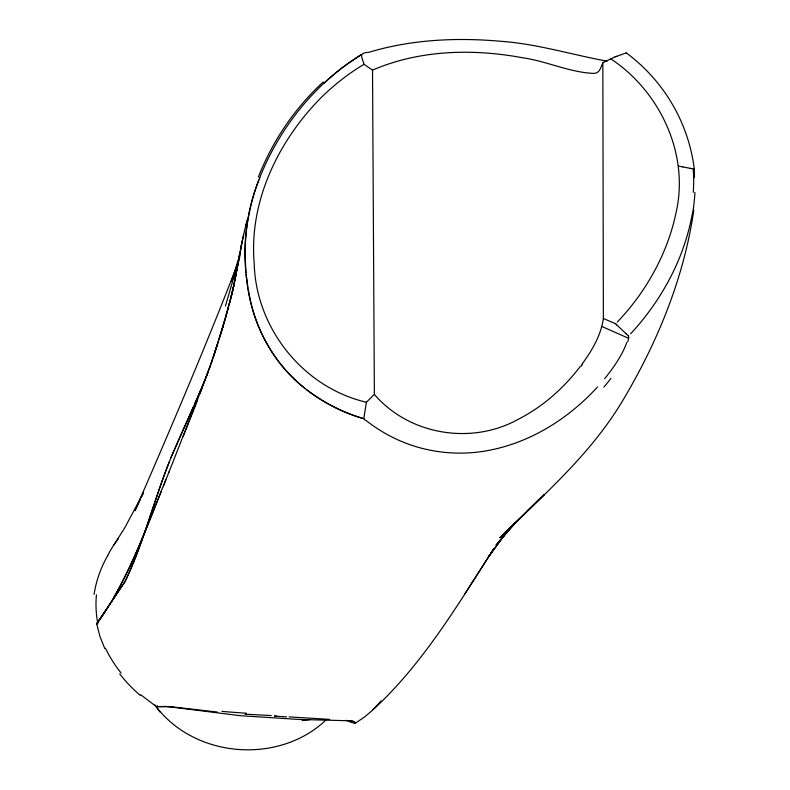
<?xml version="1.0" encoding="UTF-8"?>
<svg xmlns="http://www.w3.org/2000/svg" width="790" height="790" viewBox="0 0 790 790"><rect width="100%" height="100%" fill="white"/><g stroke="black" fill="none" stroke-linecap="round" stroke-linejoin="round"><path stroke-width="1.19" d="M245.088 253.699C245.206 228.557 249.828 203.425 258.824 179.942M694.45 172.309L694.094 177.701L694.292 169.109A177.819 173.316 -8.3 0 0 626.174 52.782M259.88 177.691C247.29 207.612 242.886 240.436 245.878 272.678M607.046 61.186C571.822 54.698 537.299 43.944 501.393 41.337C457.064 37.337 411.62 39.411 368.812 52.308C357.534 52.871 362.472 57.749 363.953 64.276L372.525 70.112L374.371 394.388L366.402 402.248C365.592 406.929 364.862 411.61 364.18 416.31C363.716 418.157 363.716 419.786 366.076 420.527C374.934 427.479 384.552 433.473 394.704 438.351C424.813 452.917 459.77 456.778 492.407 449.648C533.102 440.988 569.639 417.505 597.487 386.991M238.155 263.149L238.768 259.624M238.027 263.801L236.743 270.97M240.022 252.543L234.018 284.736M693.778 210.209C684.061 277.349 657.823 341.596 623.28 399.631C591.572 453.411 543.895 494.629 499.764 537.793L543.994 494.708L507.861 530.574L515.366 522.763L496.13 544.962L515.366 522.763M233.712 286.099L238.511 260.799M237.839 264.62L239.864 253.225M239.281 256.602L241.345 245.404M692.247 214.021C684.17 258.923 661.497 300.486 630.618 333.805M239.192 256.997L243.646 234.472M240.555 249.522L241.296 245.69M241.266 245.809L242.066 241.799M234.808 280.509L236.398 272.441L233.02 288.893M241.997 242.096L242.826 238.175M614.877 56.989L602.839 62.706L603.372 318.518C600.953 335.474 591.967 350.592 581.983 364.18M242.777 238.373L244.544 230.68M232.981 289.061L233.929 284.765M628.731 335.819L628.08 338.071L601.684 326.408M233.682 286.207L231.855 293.91M233.88 285.378L230.65 298.837M230.641 298.887L232.862 289.752M232.645 290.651L226.463 314.548L213.596 356.497M244.495 230.887L245.512 226.849M229.337 303.982L231.668 294.65M245.443 227.086L245.631 226.365M245.572 226.631L245.759 225.9M245.69 226.167L245.878 225.436M245.591 226.533L246.085 224.706M230.295 299.993L225.397 317.985M245.818 225.703L246.006 224.972M245.937 225.239L246.134 224.498M348.686 721.063C354.661 724.963 358.384 721.932 350.01 720.579M246.065 224.775L246.263 224.034M246.194 224.301L246.391 223.56M246.312 223.837L246.648 222.622M228.557 306.56L223.343 325.085M246.569 222.908L246.776 222.158M246.826 221.97L247.033 221.22M246.697 222.434L246.905 221.684M247.092 221.032L247.556 219.334M246.964 221.506L247.161 220.746M225.427 306.046L239.844 256.523M224.913 319.96L219.511 337.932M221.644 330.892L223.323 325.352L219.897 336.491M354.75 723.531L353.999 721.586L349.733 720.766L299.282 719.473L239.982 715.671L167.164 706.517M240.595 252.681L231.431 281.526L238.313 262.487M217.694 343.818L211.661 362.205M219.867 336.579L214.337 353.565M216.213 347.916L212.392 359.312M626.845 342.386C621.967 355.826 613.524 367.617 604.656 378.687M212.362 359.351L204.195 382.301M209.814 367.469L211.73 362.018M209.775 367.548L205.509 378.657M168.853 472.42L204.195 382.35M199.91 393.785L202.072 388.028M169.267 461.962C153.853 501.275 143.464 543.204 125.304 581.065M238.195 262.537C205.874 346.089 170.709 428.545 134.991 510.686L140.235 499.606M197.668 399.701L183.142 436.603M206.23 376.879L207.958 372.465M259.525 178.145C279.502 127.842 314.953 83.256 361.168 54.708L345.763 65.135M165.811 479.885C145.636 529.073 128.247 580.443 96.706 623.853L99.915 636.365L104.754 648.491M161.17 491.706C146.565 527.562 133.056 564.119 113.632 597.744M163.441 485.998L168.942 472.055M206.15 377.107L195.298 402.584M204.817 380.326L202.023 387.021M602.839 62.706C600.825 66.992 599.906 73.381 593.843 73.421C569.363 72.384 546.552 61.097 522.328 57.719C472.608 48.476 419.46 49.869 372.525 70.112M170.788 457.874L193.323 407.067M201.312 388.71L197.619 397.281M177.029 443.822C156.4 488.447 145.933 537.802 124.948 581.687M194.508 404.381L197.085 398.535M195.13 402.999L176.98 443.773M141.282 497.384L143.375 492.95L124.553 528.184L113.651 545.268M125.274 581.173L96.706 623.853L124.929 581.717M373.334 709.489C422.956 663.709 457.499 605.259 493.641 548.981M464.846 593.813L493.592 549.07M106.038 610.058L96.706 623.853M506.973 531.621L488.822 556.407L507.565 530.791M580.403 366.284C563.823 388.018 542.888 406.722 518.457 419.184C471.936 445.224 409.309 435.172 374.371 394.388M617.237 322.123C645.874 292.211 667.501 253.718 676.033 212.757C689.631 154.169 659.877 91.057 610.433 58.608M603.372 318.518L615.657 323.752M526.663 511.505L543.994 494.708M372.811 709.993L364.466 717.063L355.411 723.136M324.068 83.098L333.262 74.971M334.437 73.993L342.159 67.841M157.546 705.776L156.499 706.645L140.739 694.795M325.737 720.253C278.1 765.155 193.53 758.015 154.88 704.957M342.751 67.387L345.161 65.58M355.174 723.265L355.125 723.285A1.491 0.78 -12.3 0 0 354.72 723.521M615.045 56.92L616.862 56.268M616.881 56.258L621.444 54.619M621.602 54.559L626.006 52.989M166.591 706.418L156.499 706.645L171.094 706.764L217.299 712.047M329.697 719.384L289.16 716.895M274.426 716.017L276.549 716.135M244.91 714.269L247.063 714.407M689.887 168.27L683.054 166.967M690.035 168.3L694.292 169.109M682.876 166.937L678.333 166.068M366.402 402.248C303.014 387.495 255.841 328.048 254.192 263.346C248.82 201.144 278.702 140.047 321.915 96.854A215.107 182.322 -64.5 0 1 363.973 64.336L363.983 64.346M307.122 390.013C324.009 403.009 343.354 412.795 363.825 418.72L360.447 417.693A237.711 201.134 -63.5 0 1 313.393 394.654C277.971 370.707 254.617 331.395 248.08 289.397M304.802 388.186C277.991 367.162 259.288 336.807 251.19 303.834M628.544 336.007L626.253 333.864M626.174 333.785L617.128 325.253M617.118 325.243L615.598 323.811M156.015 706.477L159.866 711.899M250.934 302.965L247.764 287.56L246.055 274.555M247.872 287.985L245.917 272.441L245.097 254.232M345.971 720.283A113.316 56.633 -10 0 1 348.489 721.191M381.155 700.839A117.68 101.564 29.2 0 1 372.574 709.766M693.245 169.228A170.581 162.849 -34.2 0 1 693.274 192.306M258.34 177.128A223.827 191.674 -65.6 0 1 323.258 81.963M97.871 623.804A118.579 101.752 32.8 0 1 96.449 594.91M628.82 337.478A119.942 29.171 -43.4 0 1 627.744 341.705M309.759 719.621A125.047 7.219 -4.7 0 1 302.244 720.579M274.831 716.165A86.308 1.323 3.2 0 1 286.503 716.856M271.276 715.543A83.839 1.471 3.1 0 1 247.961 714.298M246.599 713.242A97.832 8.058 3.2 0 1 221.921 711.365M94.069 594.396A144.995 127.19 22.7 0 1 107.707 555.656M107.647 555.627A142.941 123.912 32.5 0 1 118.263 538.81M140.215 695.338A132.819 117.167 29 0 1 119.744 673.919M121.117 673.05A127.664 111.104 30 0 1 105.455 648.264M582.645 364.101A154.514 66.874 -32.9 0 1 581.075 366.224M610.927 378.38A170.67 79.593 -27.5 0 1 603.866 387.1M694.924 192.345A191.634 185.462 -15.5 0 1 692.484 214.05"/></g></svg>
